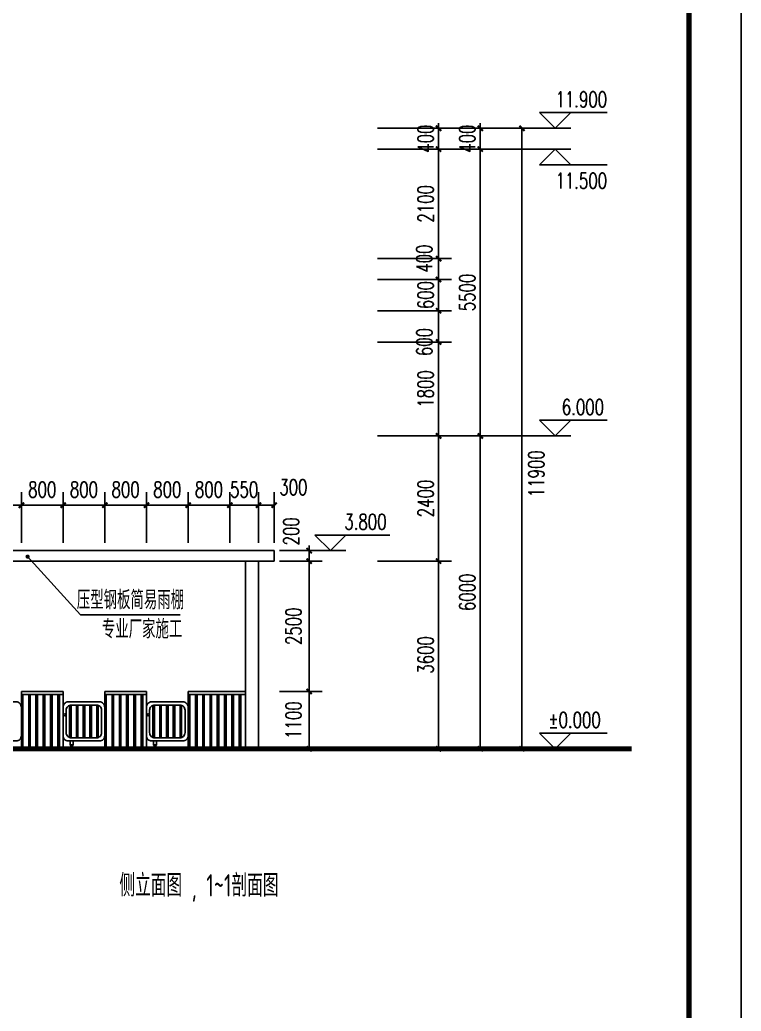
# Model space of a CAD drawing. Extents: x 63793 to 231107, y 20849 to 337643.
# Drawn here: x 207019 to 220861, y 128221 to 147231 of the extents above; entities that cross this region are included whole.
import ezdxf

# ---------------------------------------------------------------- set-up
doc = ezdxf.new("R2010")
doc.units = 0
doc.header["$LTSCALE"] = 1000
doc.header["$MEASUREMENT"] = 0
for name, color, linetype in [('AXIS', 3, 'Continuous'), ('DIM_ELEV', 3, 'Continuous'), ('DIM_LEAD', 3, 'Continuous'), ('PUB_DIM', 3, 'Continuous'), ('PUB_TEXT', 7, 'Continuous'), ('PUB_TITLE', 4, 'Continuous'), ('S_E_STAIR', 4, 'Continuous'), ('STAIR', 2, 'Continuous')]:
    doc.layers.add(name, color=color, linetype=linetype)
doc.styles.add('_TCH_DIM', font='SIMPLEX', dxfattribs={"bigfont": 'GBCBIG'})
doc.styles.add('_TCH_DIM_T3', font='SIMPLEX', dxfattribs={"width": 0.705882, "bigfont": 'GBCBIG'})
doc.styles.add('DIM_FONT', font='SIMPLEX', dxfattribs={"width": 0.7, "bigfont": 'GBCBIG'})
doc.styles.add('TSSD_Rein', font='Tssdeng.shx', dxfattribs={"width": 0.7, "bigfont": 'hztxt.shx'})
doc.dimstyles.new('_TCH_ARCH&&100', dxfattribs={"dimtxt": 297.5, "dimasz": 100, "dimexe": 250, "dimexo": 300, "dimgap": 100, "dimtad": 1, "dimdec": 0, "dimzin": 0, "dimdsep": 46, "dimtxsty": '_TCH_DIM_T3', "dimblk": 'ARCHTICK', "dimcen": 0.09, "dimclrt": 7, "dimazin": 2, "dimtfac": 1, "dimtdec": 0, "dimtix": 1, "dimtmove": 2, "dimatfit": 3, "dimfxl": 0, "dimtolj": 1, "dimtzin": 0, "dimarcsym": 0})
doc.dimstyles.new('DIMN', dxfattribs={"dimtxt": 300, "dimasz": 100, "dimexe": 250, "dimexo": 300, "dimgap": 150, "dimtad": 1, "dimdec": 0, "dimzin": 0, "dimdsep": 46, "dimtxsty": 'DIM_FONT', "dimblk": 'ARCHTICK', "dimcen": 0.09, "dimclrt": 7, "dimazin": 2, "dimtfac": 1, "dimtdec": 0, "dimtix": 1, "dimtmove": 2, "dimatfit": 3, "dimfxl": 0, "dimtolj": 1, "dimtzin": 0, "dimarcsym": 0})

# ---------------------------------------------------------------- blocks, each defined once
blk = doc.blocks.new('_ArchTick')
at = {"color": 0, "linetype": 'ByBlock', "const_width": 0.4}
blk.add_lwpolyline([(-0.5, -0.5), (0.5, 0.5)], dxfattribs=at)
blk = doc.blocks.new('*D1411')
at = {"layer": 'Defpoints', "color": 0, "transparency": 16777216}
for p in [(211704, 134352), (212571, 134352), (211704, 133252)]:
    blk.add_point(p, dxfattribs=at)
at = {"layer": 'PUB_DIM', "color": 0, "lineweight": -2, "transparency": 16777216}
for p, q in [((212004, 134352), (212821, 134352)), ((212571, 133252), (212571, 134352)), ((212004, 133252), (212821, 133252))]:
    blk.add_line(p, q, dxfattribs=at)
at = {"layer": 'PUB_DIM', "color": 0, "lineweight": -2, "transparency": 16777216, "xscale": 100, "yscale": 100, "zscale": 100}
for p, rotation in [((212571, 134352), 90), ((212571, 133252), 270)]:
    blk.add_blockref('_ArchTick', p, dxfattribs=dict(at, rotation=rotation))
at = {"layer": 'PUB_DIM', "color": 7, "transparency": 16777216, "insert": (212271, 133802), "char_height": 300, "attachment_point": 5, "rotation": 90, "style": 'DIM_FONT'}
blk.add_mtext('\\A1;1100', dxfattribs=at)
blk = doc.blocks.new('*D1412')
at = {"layer": 'Defpoints', "color": 0, "transparency": 16777216}
for p in [(211704, 136852), (212571, 136852), (211704, 134352)]:
    blk.add_point(p, dxfattribs=at)
at = {"layer": 'PUB_DIM', "color": 0, "lineweight": -2, "transparency": 16777216}
for p, q in [((212004, 136852), (212821, 136852)), ((212571, 134352), (212571, 136852)), ((212004, 134352), (212821, 134352))]:
    blk.add_line(p, q, dxfattribs=at)
at = {"layer": 'PUB_DIM', "color": 0, "lineweight": -2, "transparency": 16777216, "xscale": 100, "yscale": 100, "zscale": 100}
for p, rotation in [((212571, 136852), 90), ((212571, 134352), 270)]:
    blk.add_blockref('_ArchTick', p, dxfattribs=dict(at, rotation=rotation))
at = {"layer": 'PUB_DIM', "color": 7, "transparency": 16777216, "insert": (212271, 135602), "char_height": 300, "attachment_point": 5, "rotation": 90, "style": 'DIM_FONT'}
blk.add_mtext('\\A1;2500', dxfattribs=at)
blk = doc.blocks.new('*D1413')
at = {"layer": 'Defpoints', "color": 0, "transparency": 16777216}
for p in [(211704, 137052), (212571, 137052), (211704, 136852)]:
    blk.add_point(p, dxfattribs=at)
at = {"layer": 'PUB_DIM', "color": 0, "lineweight": -2, "transparency": 16777216}
for p, q in [((212571, 137052), (212571, 137152)), ((212004, 137052), (212821, 137052)), ((212571, 136852), (212571, 137052)), ((212004, 136852), (212821, 136852)), ((212571, 136852), (212571, 136752))]:
    blk.add_line(p, q, dxfattribs=at)
at = {"layer": 'PUB_DIM', "color": 0, "lineweight": -2, "transparency": 16777216, "xscale": 100, "yscale": 100, "zscale": 100}
for p, rotation in [((212571, 137052), 270), ((212571, 136852), 90)]:
    blk.add_blockref('_ArchTick', p, dxfattribs=dict(at, rotation=rotation))
at = {"layer": 'PUB_DIM', "color": 7, "transparency": 16777216, "insert": (212226, 137422), "char_height": 300, "attachment_point": 5, "rotation": 90, "style": 'DIM_FONT'}
blk.add_mtext('\\A1;200', dxfattribs=at)
blk = doc.blocks.new('*D1415')
at = {"layer": 'Defpoints', "color": 0, "transparency": 16777216}
for p in [(207049, 137924), (205849, 136900), (207049, 136900)]:
    blk.add_point(p, dxfattribs=at)
at = {"layer": 'PUB_DIM', "color": 0, "lineweight": -2, "transparency": 16777216}
for p, q in [((205849, 137200), (205849, 138174)), ((207049, 137200), (207049, 138174)), ((205849, 137924), (207049, 137924))]:
    blk.add_line(p, q, dxfattribs=at)
at = {"layer": 'PUB_DIM', "color": 0, "lineweight": -2, "transparency": 16777216, "xscale": 100, "yscale": 100, "zscale": 100, "rotation": 180}
blk.add_blockref('_ArchTick', (205849, 137924), dxfattribs=at)
at = {"layer": 'PUB_DIM', "color": 0, "lineweight": -2, "transparency": 16777216, "xscale": 100, "yscale": 100, "zscale": 100}
blk.add_blockref('_ArchTick', (207049, 137924), dxfattribs=at)
at = {"layer": 'PUB_DIM', "color": 7, "transparency": 16777216, "insert": (206449, 138224), "char_height": 300, "attachment_point": 5, "style": 'DIM_FONT'}
blk.add_mtext('\\A1;1200', dxfattribs=at)
blk = doc.blocks.new('*D1416')
at = {"layer": 'Defpoints', "color": 0, "transparency": 16777216}
for p in [(207849, 137924), (207049, 136900), (207849, 136900)]:
    blk.add_point(p, dxfattribs=at)
at = {"layer": 'PUB_DIM', "color": 0, "lineweight": -2, "transparency": 16777216}
for p, q in [((207049, 137200), (207049, 138174)), ((207849, 137200), (207849, 138174)), ((207049, 137924), (206949, 137924)), ((207049, 137924), (207849, 137924)), ((207849, 137924), (207949, 137924))]:
    blk.add_line(p, q, dxfattribs=at)
at = {"layer": 'PUB_DIM', "color": 0, "lineweight": -2, "transparency": 16777216, "xscale": 100, "yscale": 100, "zscale": 100}
blk.add_blockref('_ArchTick', (207049, 137924), dxfattribs=at)
at = {"layer": 'PUB_DIM', "color": 0, "lineweight": -2, "transparency": 16777216, "xscale": 100, "yscale": 100, "zscale": 100, "rotation": 180}
blk.add_blockref('_ArchTick', (207849, 137924), dxfattribs=at)
at = {"layer": 'PUB_DIM', "color": 7, "transparency": 16777216, "insert": (207449, 138224), "char_height": 300, "attachment_point": 5, "style": 'DIM_FONT'}
blk.add_mtext('\\A1;800', dxfattribs=at)
blk = doc.blocks.new('*D1417')
at = {"layer": 'Defpoints', "color": 0, "transparency": 16777216}
for p in [(208649, 137924), (207849, 136900), (208649, 136900)]:
    blk.add_point(p, dxfattribs=at)
at = {"layer": 'PUB_DIM', "color": 0, "lineweight": -2, "transparency": 16777216}
for p, q in [((207849, 137200), (207849, 138174)), ((208649, 137200), (208649, 138174)), ((207849, 137924), (207749, 137924)), ((207849, 137924), (208649, 137924)), ((208649, 137924), (208749, 137924))]:
    blk.add_line(p, q, dxfattribs=at)
at = {"layer": 'PUB_DIM', "color": 0, "lineweight": -2, "transparency": 16777216, "xscale": 100, "yscale": 100, "zscale": 100}
blk.add_blockref('_ArchTick', (207849, 137924), dxfattribs=at)
at = {"layer": 'PUB_DIM', "color": 0, "lineweight": -2, "transparency": 16777216, "xscale": 100, "yscale": 100, "zscale": 100, "rotation": 180}
blk.add_blockref('_ArchTick', (208649, 137924), dxfattribs=at)
at = {"layer": 'PUB_DIM', "color": 7, "transparency": 16777216, "insert": (208249, 138224), "char_height": 300, "attachment_point": 5, "style": 'DIM_FONT'}
blk.add_mtext('\\A1;800', dxfattribs=at)
blk = doc.blocks.new('*D1418')
at = {"layer": 'Defpoints', "color": 0, "transparency": 16777216}
for p in [(209449, 137924), (208649, 136900), (209449, 136900)]:
    blk.add_point(p, dxfattribs=at)
at = {"layer": 'PUB_DIM', "color": 0, "lineweight": -2, "transparency": 16777216}
for p, q in [((208649, 137200), (208649, 138174)), ((209449, 137200), (209449, 138174)), ((208649, 137924), (208549, 137924)), ((208649, 137924), (209449, 137924)), ((209449, 137924), (209549, 137924))]:
    blk.add_line(p, q, dxfattribs=at)
at = {"layer": 'PUB_DIM', "color": 0, "lineweight": -2, "transparency": 16777216, "xscale": 100, "yscale": 100, "zscale": 100}
blk.add_blockref('_ArchTick', (208649, 137924), dxfattribs=at)
at = {"layer": 'PUB_DIM', "color": 0, "lineweight": -2, "transparency": 16777216, "xscale": 100, "yscale": 100, "zscale": 100, "rotation": 180}
blk.add_blockref('_ArchTick', (209449, 137924), dxfattribs=at)
at = {"layer": 'PUB_DIM', "color": 7, "transparency": 16777216, "insert": (209049, 138224), "char_height": 300, "attachment_point": 5, "style": 'DIM_FONT'}
blk.add_mtext('\\A1;800', dxfattribs=at)
blk = doc.blocks.new('*D1419')
at = {"layer": 'Defpoints', "color": 0, "transparency": 16777216}
for p in [(210249, 137924), (209449, 136900), (210249, 136900)]:
    blk.add_point(p, dxfattribs=at)
at = {"layer": 'PUB_DIM', "color": 0, "lineweight": -2, "transparency": 16777216}
for p, q in [((209449, 137200), (209449, 138174)), ((210249, 137200), (210249, 138174)), ((209449, 137924), (209349, 137924)), ((209449, 137924), (210249, 137924)), ((210249, 137924), (210349, 137924))]:
    blk.add_line(p, q, dxfattribs=at)
at = {"layer": 'PUB_DIM', "color": 0, "lineweight": -2, "transparency": 16777216, "xscale": 100, "yscale": 100, "zscale": 100}
blk.add_blockref('_ArchTick', (209449, 137924), dxfattribs=at)
at = {"layer": 'PUB_DIM', "color": 0, "lineweight": -2, "transparency": 16777216, "xscale": 100, "yscale": 100, "zscale": 100, "rotation": 180}
blk.add_blockref('_ArchTick', (210249, 137924), dxfattribs=at)
at = {"layer": 'PUB_DIM', "color": 7, "transparency": 16777216, "insert": (209849, 138224), "char_height": 300, "attachment_point": 5, "style": 'DIM_FONT'}
blk.add_mtext('\\A1;800', dxfattribs=at)
blk = doc.blocks.new('*D1420')
at = {"layer": 'Defpoints', "color": 0, "transparency": 16777216}
for p in [(211049, 137924), (210249, 136900), (211049, 136900)]:
    blk.add_point(p, dxfattribs=at)
at = {"layer": 'PUB_DIM', "color": 0, "lineweight": -2, "transparency": 16777216}
for p, q in [((210249, 137200), (210249, 138174)), ((211049, 137200), (211049, 138174)), ((210249, 137924), (210149, 137924)), ((210249, 137924), (211049, 137924)), ((211049, 137924), (211149, 137924))]:
    blk.add_line(p, q, dxfattribs=at)
at = {"layer": 'PUB_DIM', "color": 0, "lineweight": -2, "transparency": 16777216, "xscale": 100, "yscale": 100, "zscale": 100}
blk.add_blockref('_ArchTick', (210249, 137924), dxfattribs=at)
at = {"layer": 'PUB_DIM', "color": 0, "lineweight": -2, "transparency": 16777216, "xscale": 100, "yscale": 100, "zscale": 100, "rotation": 180}
blk.add_blockref('_ArchTick', (211049, 137924), dxfattribs=at)
at = {"layer": 'PUB_DIM', "color": 7, "transparency": 16777216, "insert": (210649, 138224), "char_height": 300, "attachment_point": 5, "style": 'DIM_FONT'}
blk.add_mtext('\\A1;800', dxfattribs=at)
blk = doc.blocks.new('*D1421')
at = {"layer": 'Defpoints', "color": 0, "transparency": 16777216}
for p in [(211599, 137924), (211049, 136900), (211599, 136900)]:
    blk.add_point(p, dxfattribs=at)
at = {"layer": 'PUB_DIM', "color": 0, "lineweight": -2, "transparency": 16777216}
for p, q in [((211049, 137200), (211049, 138174)), ((211599, 137200), (211599, 138174)), ((211049, 137924), (210949, 137924)), ((211049, 137924), (211599, 137924)), ((211599, 137924), (211699, 137924))]:
    blk.add_line(p, q, dxfattribs=at)
at = {"layer": 'PUB_DIM', "color": 0, "lineweight": -2, "transparency": 16777216, "xscale": 100, "yscale": 100, "zscale": 100}
blk.add_blockref('_ArchTick', (211049, 137924), dxfattribs=at)
at = {"layer": 'PUB_DIM', "color": 0, "lineweight": -2, "transparency": 16777216, "xscale": 100, "yscale": 100, "zscale": 100, "rotation": 180}
blk.add_blockref('_ArchTick', (211599, 137924), dxfattribs=at)
at = {"layer": 'PUB_DIM', "color": 7, "transparency": 16777216, "insert": (211324, 138224), "char_height": 300, "attachment_point": 5, "style": 'DIM_FONT'}
blk.add_mtext('\\A1;550', dxfattribs=at)
blk = doc.blocks.new('*D1422')
at = {"layer": 'Defpoints', "color": 0, "transparency": 16777216}
for p in [(211899, 137924), (211599, 136900), (211899, 136900)]:
    blk.add_point(p, dxfattribs=at)
at = {"layer": 'PUB_DIM', "color": 0, "lineweight": -2, "transparency": 16777216}
for p, q in [((211599, 137200), (211599, 138174)), ((211899, 137200), (211899, 138174)), ((211599, 137924), (211899, 137924))]:
    blk.add_line(p, q, dxfattribs=at)
at = {"layer": 'PUB_DIM', "color": 0, "lineweight": -2, "transparency": 16777216, "xscale": 100, "yscale": 100, "zscale": 100, "rotation": 180}
blk.add_blockref('_ArchTick', (211599, 137924), dxfattribs=at)
at = {"layer": 'PUB_DIM', "color": 0, "lineweight": -2, "transparency": 16777216, "xscale": 100, "yscale": 100, "zscale": 100}
blk.add_blockref('_ArchTick', (211899, 137924), dxfattribs=at)
at = {"layer": 'PUB_DIM', "color": 7, "transparency": 16777216, "insert": (212269, 138269), "char_height": 300, "attachment_point": 5, "style": 'DIM_FONT'}
blk.add_mtext('\\A1;300', dxfattribs=at)
blk = doc.blocks.new('*D909')
at = {"layer": 'Defpoints', "color": 0, "transparency": 16777216}
for p in [(213584, 136852), (215055, 136852), (213584, 133252)]:
    blk.add_point(p, dxfattribs=at)
at = {"layer": 'PUB_DIM', "color": 0, "lineweight": -2, "transparency": 16777216}
for p, q in [((213884, 136852), (215305, 136852)), ((215055, 133252), (215055, 136852)), ((213884, 133252), (215305, 133252))]:
    blk.add_line(p, q, dxfattribs=at)
at = {"layer": 'PUB_DIM', "color": 0, "lineweight": -2, "transparency": 16777216, "xscale": 100, "yscale": 100, "zscale": 100}
for p, rotation in [((215055, 136852), 90), ((215055, 133252), 270)]:
    blk.add_blockref('_ArchTick', p, dxfattribs=dict(at, rotation=rotation))
at = {"layer": 'PUB_DIM', "color": 7, "transparency": 16777216, "insert": (214806, 135052), "char_height": 297.5, "attachment_point": 5, "rotation": 90, "style": '_TCH_DIM_T3'}
blk.add_mtext('\\A1;3600', dxfattribs=at)
blk = doc.blocks.new('*D910')
at = {"layer": 'Defpoints', "color": 0, "transparency": 16777216}
for p in [(213584, 139252), (215055, 139252), (213584, 136852)]:
    blk.add_point(p, dxfattribs=at)
at = {"layer": 'PUB_DIM', "color": 0, "lineweight": -2, "transparency": 16777216}
for p, q in [((213884, 139252), (215305, 139252)), ((215055, 136852), (215055, 139252)), ((213884, 136852), (215305, 136852))]:
    blk.add_line(p, q, dxfattribs=at)
at = {"layer": 'PUB_DIM', "color": 0, "lineweight": -2, "transparency": 16777216, "xscale": 100, "yscale": 100, "zscale": 100}
for p, rotation in [((215055, 139252), 90), ((215055, 136852), 270)]:
    blk.add_blockref('_ArchTick', p, dxfattribs=dict(at, rotation=rotation))
at = {"layer": 'PUB_DIM', "color": 7, "transparency": 16777216, "insert": (214806, 138052), "char_height": 297.5, "attachment_point": 5, "rotation": 90, "style": '_TCH_DIM_T3'}
blk.add_mtext('\\A1;2400', dxfattribs=at)
blk = doc.blocks.new('*D911')
at = {"layer": 'Defpoints', "color": 0, "transparency": 16777216}
for p in [(213584, 141052), (215055, 141052), (213584, 139252)]:
    blk.add_point(p, dxfattribs=at)
at = {"layer": 'PUB_DIM', "color": 0, "lineweight": -2, "transparency": 16777216}
for p, q in [((213884, 141052), (215305, 141052)), ((215055, 139252), (215055, 141052)), ((213884, 139252), (215305, 139252))]:
    blk.add_line(p, q, dxfattribs=at)
at = {"layer": 'PUB_DIM', "color": 0, "lineweight": -2, "transparency": 16777216, "xscale": 100, "yscale": 100, "zscale": 100}
for p, rotation in [((215055, 141052), 90), ((215055, 139252), 270)]:
    blk.add_blockref('_ArchTick', p, dxfattribs=dict(at, rotation=rotation))
at = {"layer": 'PUB_DIM', "color": 7, "transparency": 16777216, "insert": (214806, 140152), "char_height": 297.5, "attachment_point": 5, "rotation": 90, "style": '_TCH_DIM_T3'}
blk.add_mtext('\\A1;1800', dxfattribs=at)
blk = doc.blocks.new('*D912')
at = {"layer": 'Defpoints', "color": 0, "transparency": 16777216}
for p in [(213584, 141652), (215055, 141652), (213584, 141052)]:
    blk.add_point(p, dxfattribs=at)
at = {"layer": 'PUB_DIM', "color": 0, "lineweight": -2, "transparency": 16777216}
for p, q in [((213884, 141652), (215305, 141652)), ((215055, 141052), (215055, 141652)), ((213884, 141052), (215305, 141052))]:
    blk.add_line(p, q, dxfattribs=at)
at = {"layer": 'PUB_DIM', "color": 0, "lineweight": -2, "transparency": 16777216, "xscale": 100, "yscale": 100, "zscale": 100}
for p, rotation in [((215055, 141652), 90), ((215055, 141052), 270)]:
    blk.add_blockref('_ArchTick', p, dxfattribs=dict(at, rotation=rotation))
at = {"layer": 'PUB_DIM', "color": 7, "transparency": 16777216, "insert": (214782, 141052), "char_height": 297.5, "attachment_point": 5, "rotation": 90, "style": '_TCH_DIM_T3'}
blk.add_mtext('\\A1;600', dxfattribs=at)
blk = doc.blocks.new('*D913')
at = {"layer": 'Defpoints', "color": 0, "transparency": 16777216}
for p in [(213584, 142252), (215055, 142252), (213584, 141652)]:
    blk.add_point(p, dxfattribs=at)
at = {"layer": 'PUB_DIM', "color": 0, "lineweight": -2, "transparency": 16777216}
for p, q in [((213884, 142252), (215305, 142252)), ((215055, 142252), (215055, 142352)), ((215055, 141652), (215055, 142252)), ((213884, 141652), (215305, 141652)), ((215055, 141652), (215055, 141552))]:
    blk.add_line(p, q, dxfattribs=at)
at = {"layer": 'PUB_DIM', "color": 0, "lineweight": -2, "transparency": 16777216, "xscale": 100, "yscale": 100, "zscale": 100}
for p, rotation in [((215055, 142252), 270), ((215055, 141652), 90)]:
    blk.add_blockref('_ArchTick', p, dxfattribs=dict(at, rotation=rotation))
at = {"layer": 'PUB_DIM', "color": 7, "transparency": 16777216, "insert": (214806, 141952), "char_height": 297.5, "attachment_point": 5, "rotation": 90, "style": '_TCH_DIM_T3'}
blk.add_mtext('\\A1;600', dxfattribs=at)
blk = doc.blocks.new('*D914')
at = {"layer": 'Defpoints', "color": 0, "transparency": 16777216}
for p in [(213584, 142652), (215055, 142652), (213584, 142252)]:
    blk.add_point(p, dxfattribs=at)
at = {"layer": 'PUB_DIM', "color": 0, "lineweight": -2, "transparency": 16777216}
for p, q in [((213884, 142652), (215305, 142652)), ((215055, 142252), (215055, 142652)), ((213884, 142252), (215305, 142252))]:
    blk.add_line(p, q, dxfattribs=at)
at = {"layer": 'PUB_DIM', "color": 0, "lineweight": -2, "transparency": 16777216, "xscale": 100, "yscale": 100, "zscale": 100}
for p, rotation in [((215055, 142652), 90), ((215055, 142252), 270)]:
    blk.add_blockref('_ArchTick', p, dxfattribs=dict(at, rotation=rotation))
at = {"layer": 'PUB_DIM', "color": 7, "transparency": 16777216, "insert": (214780, 142652), "char_height": 297.5, "attachment_point": 5, "rotation": 90, "style": '_TCH_DIM_T3'}
blk.add_mtext('\\A1;400', dxfattribs=at)
blk = doc.blocks.new('*D915')
at = {"layer": 'Defpoints', "color": 0, "transparency": 16777216}
for p in [(213584, 144752), (215055, 144752), (213584, 142652)]:
    blk.add_point(p, dxfattribs=at)
at = {"layer": 'PUB_DIM', "color": 0, "lineweight": -2, "transparency": 16777216}
for p, q in [((213884, 144752), (215305, 144752)), ((215055, 142652), (215055, 144752)), ((213884, 142652), (215305, 142652))]:
    blk.add_line(p, q, dxfattribs=at)
at = {"layer": 'PUB_DIM', "color": 0, "lineweight": -2, "transparency": 16777216, "xscale": 100, "yscale": 100, "zscale": 100}
for p, rotation in [((215055, 144752), 90), ((215055, 142652), 270)]:
    blk.add_blockref('_ArchTick', p, dxfattribs=dict(at, rotation=rotation))
at = {"layer": 'PUB_DIM', "color": 7, "transparency": 16777216, "insert": (214806, 143702), "char_height": 297.5, "attachment_point": 5, "rotation": 90, "style": '_TCH_DIM_T3'}
blk.add_mtext('\\A1;2100', dxfattribs=at)
blk = doc.blocks.new('*D916')
at = {"layer": 'Defpoints', "color": 0, "transparency": 16777216}
for p in [(213584, 145152), (215055, 145152), (213584, 144752)]:
    blk.add_point(p, dxfattribs=at)
at = {"layer": 'PUB_DIM', "color": 0, "lineweight": -2, "transparency": 16777216}
for p, q in [((215055, 145152), (215055, 145252)), ((213884, 145152), (215305, 145152)), ((215055, 144752), (215055, 145152)), ((213884, 144752), (215305, 144752)), ((215055, 144752), (215055, 144652))]:
    blk.add_line(p, q, dxfattribs=at)
at = {"layer": 'PUB_DIM', "color": 0, "lineweight": -2, "transparency": 16777216, "xscale": 100, "yscale": 100, "zscale": 100}
for p, rotation in [((215055, 145152), 270), ((215055, 144752), 90)]:
    blk.add_blockref('_ArchTick', p, dxfattribs=dict(at, rotation=rotation))
at = {"layer": 'PUB_DIM', "color": 7, "transparency": 16777216, "insert": (214806, 144952), "char_height": 297.5, "attachment_point": 5, "rotation": 90, "style": '_TCH_DIM_T3'}
blk.add_mtext('\\A1;400', dxfattribs=at)
blk = doc.blocks.new('*D917')
at = {"layer": 'AXIS', "color": 0, "lineweight": -2, "transparency": 16777216}
for p, q in [((214928, 145152), (216905, 145152)), ((216655, 133252), (216655, 145152)), ((214928, 133252), (216905, 133252))]:
    blk.add_line(p, q, dxfattribs=at)
at = {"layer": 'Defpoints', "color": 0, "transparency": 16777216}
for p in [(214628, 145152), (216655, 145152), (214628, 133252)]:
    blk.add_point(p, dxfattribs=at)
at = {"layer": 'AXIS', "color": 0, "lineweight": -2, "transparency": 16777216, "xscale": 100, "yscale": 100, "zscale": 100}
for p, rotation in [((216655, 145152), 90), ((216655, 133252), 270)]:
    blk.add_blockref('_ArchTick', p, dxfattribs=dict(at, rotation=rotation))
at = {"layer": 'AXIS', "color": 7, "transparency": 16777216, "insert": (216930, 138527), "char_height": 297.5, "attachment_point": 5, "rotation": 90, "style": '_TCH_DIM_T3'}
blk.add_mtext('\\A1;11900', dxfattribs=at)
blk = doc.blocks.new('*D918')
at = {"layer": 'AXIS', "color": 0, "lineweight": -2, "transparency": 16777216}
for p, q in [((214913, 139252), (216105, 139252)), ((215855, 133252), (215855, 139252)), ((214913, 133252), (216105, 133252))]:
    blk.add_line(p, q, dxfattribs=at)
at = {"layer": 'Defpoints', "color": 0, "transparency": 16777216}
for p in [(214613, 139252), (215855, 139252), (214613, 133252)]:
    blk.add_point(p, dxfattribs=at)
at = {"layer": 'AXIS', "color": 0, "lineweight": -2, "transparency": 16777216, "xscale": 100, "yscale": 100, "zscale": 100}
for p, rotation in [((215855, 139252), 90), ((215855, 133252), 270)]:
    blk.add_blockref('_ArchTick', p, dxfattribs=dict(at, rotation=rotation))
at = {"layer": 'AXIS', "color": 7, "transparency": 16777216, "insert": (215606, 136252), "char_height": 297.5, "attachment_point": 5, "rotation": 90, "style": '_TCH_DIM_T3'}
blk.add_mtext('\\A1;6000', dxfattribs=at)
blk = doc.blocks.new('*D919')
at = {"layer": 'AXIS', "color": 0, "lineweight": -2, "transparency": 16777216}
for p, q in [((214913, 144752), (216105, 144752)), ((215855, 139252), (215855, 144752)), ((214913, 139252), (216105, 139252))]:
    blk.add_line(p, q, dxfattribs=at)
at = {"layer": 'Defpoints', "color": 0, "transparency": 16777216}
for p in [(214613, 144752), (215855, 144752), (214613, 139252)]:
    blk.add_point(p, dxfattribs=at)
at = {"layer": 'AXIS', "color": 0, "lineweight": -2, "transparency": 16777216, "xscale": 100, "yscale": 100, "zscale": 100}
for p, rotation in [((215855, 144752), 90), ((215855, 139252), 270)]:
    blk.add_blockref('_ArchTick', p, dxfattribs=dict(at, rotation=rotation))
at = {"layer": 'AXIS', "color": 7, "transparency": 16777216, "insert": (215606, 142002), "char_height": 297.5, "attachment_point": 5, "rotation": 90, "style": '_TCH_DIM_T3'}
blk.add_mtext('\\A1;5500', dxfattribs=at)
blk = doc.blocks.new('*D920')
at = {"layer": 'AXIS', "color": 0, "lineweight": -2, "transparency": 16777216}
for p, q in [((215855, 145152), (215855, 145252)), ((214913, 145152), (216105, 145152)), ((215855, 144752), (215855, 145152)), ((214913, 144752), (216105, 144752)), ((215855, 144752), (215855, 144652))]:
    blk.add_line(p, q, dxfattribs=at)
at = {"layer": 'Defpoints', "color": 0, "transparency": 16777216}
for p in [(214613, 145152), (215855, 145152), (214613, 144752)]:
    blk.add_point(p, dxfattribs=at)
at = {"layer": 'AXIS', "color": 0, "lineweight": -2, "transparency": 16777216, "xscale": 100, "yscale": 100, "zscale": 100}
for p, rotation in [((215855, 145152), 270), ((215855, 144752), 90)]:
    blk.add_blockref('_ArchTick', p, dxfattribs=dict(at, rotation=rotation))
at = {"layer": 'AXIS', "color": 7, "transparency": 16777216, "insert": (215606, 144952), "char_height": 297.5, "attachment_point": 5, "rotation": 90, "style": '_TCH_DIM_T3'}
blk.add_mtext('\\A1;400', dxfattribs=at)

msp = doc.modelspace()

# ---------------------------------------------------------------- linework, layer by layer
at = {"const_width": 100}
msp.add_lwpolyline([(218760.1, 133251.8), (142649.3, 133251.8)], dxfattribs=at)
at = {"layer": 'DIM_ELEV'}
for p, q in [((217292.7, 145151.8), (216992.7, 145451.8)), ((216992.7, 145451.8), (218288.8, 145451.8)), ((217292.7, 145151.8), (217592.7, 145451.8)), ((215295, 145151.8), (217592.7, 145151.8)), ((215295, 144751.8), (217592.7, 144751.8)), ((217292.7, 144751.8), (216992.7, 144451.8)), ((217292.7, 144751.8), (217592.7, 144451.8)), ((216992.7, 144451.8), (218288.8, 144451.8)), ((217292.7, 139251.8), (216992.7, 139551.8)), ((216992.7, 139551.8), (218288.8, 139551.8)), ((217292.7, 139251.8), (217592.7, 139551.8)), ((215295, 139251.8), (217592.7, 139251.8)), ((212977.7, 137051.8), (212677.7, 137351.8)), ((212677.7, 137351.8), (214116.2, 137351.8)), ((212977.7, 137051.8), (213277.7, 137351.8)), ((212277.7, 137051.8), (213277.7, 137051.8)), ((217292.7, 133251.8), (216992.7, 133551.8)), ((216992.7, 133551.8), (218288.8, 133551.8)), ((217292.7, 133251.8), (217592.7, 133551.8)), ((215295, 133251.8), (217592.7, 133251.8))]:
    msp.add_line(p, q, dxfattribs=at)
at = {"layer": 'DIM_LEAD'}
for p, q in [((207168.2, 136937.2), (208183.4, 135823.5)), ((208183.4, 135823.5), (210094.5, 135823.5))]:
    msp.add_line(p, q, dxfattribs=at)
at = {"layer": 'DIM_LEAD', "const_width": 40}
msp.add_lwpolyline([(207154.8, 136952, 1), (207181.7, 136922.4, 1)], format="xyb", close=True, dxfattribs=at)
at = {"layer": 'PUB_TITLE'}
msp.add_lwpolyline([(131661.1, 124242.4), (220861.1, 124242.4), (220861.1, 166242.4), (131661.1, 166242.4)], close=True, dxfattribs=at)
at = {"layer": 'PUB_TITLE', "const_width": 100}
msp.add_lwpolyline([(134161.1, 125242.4), (219861.1, 125242.4), (219861.1, 165242.4), (134161.1, 165242.4)], close=True, dxfattribs=at)
at = {"layer": 'S_E_STAIR'}
for p, q in [((207049.3, 133251.8), (207049.3, 134291.8)), ((207079.3, 133251.8), (207079.3, 134291.8)), ((207189.3, 133251.8), (207189.3, 134291.8)), ((207219.3, 133251.8), (207219.3, 134291.8)), ((207329.3, 133251.8), (207329.3, 134291.8)), ((207359.3, 133251.8), (207359.3, 134291.8)), ((207469.3, 133251.8), (207469.3, 134291.8)), ((207499.3, 133251.8), (207499.3, 134291.8)), ((207609.3, 133251.8), (207609.3, 134291.8)), ((207639.3, 133251.8), (207639.3, 134291.8)), ((207749.3, 133251.8), (207749.3, 134291.8)), ((207779.3, 133251.8), (207779.3, 134291.8)), ((208649.3, 133251.8), (208649.3, 134291.8)), ((208679.3, 133251.8), (208679.3, 134291.8)), ((208789.3, 133251.8), (208789.3, 134291.8)), ((208819.3, 133251.8), (208819.3, 134291.8)), ((208929.3, 133251.8), (208929.3, 134291.8)), ((208959.3, 133251.8), (208959.3, 134291.8)), ((209069.3, 133251.8), (209069.3, 134291.8)), ((209099.3, 133251.8), (209099.3, 134291.8)), ((209209.3, 133251.8), (209209.3, 134291.8)), ((209239.3, 133251.8), (209239.3, 134291.8)), ((209349.3, 133251.8), (209349.3, 134291.8)), ((209379.3, 133251.8), (209379.3, 134291.8)), ((210279.3, 133251.8), (210279.3, 134291.8)), ((210389.3, 133251.8), (210389.3, 134291.8)), ((210419.3, 133251.8), (210419.3, 134291.8)), ((210529.3, 133251.8), (210529.3, 134291.8)), ((210559.3, 133251.8), (210559.3, 134291.8)), ((210669.3, 133251.8), (210669.3, 134291.8)), ((210699.3, 133251.8), (210699.3, 134291.8)), ((210809.3, 133251.8), (210809.3, 134291.8)), ((210839.3, 133251.8), (210839.3, 134291.8)), ((210949.3, 133251.8), (210949.3, 134291.8)), ((210979.3, 133251.8), (210979.3, 134291.8)), ((211089.3, 133251.8), (211089.3, 134291.8)), ((211119.3, 133251.8), (211119.3, 134291.8)), ((211229.3, 133251.8), (211229.3, 134291.8)), ((211259.3, 133251.8), (211259.3, 134291.8)), ((207974.3, 133462.3), (207974.3, 134085.5)), ((208004.3, 133461.8), (208004.3, 134091.8)), ((208104.3, 133461.8), (208104.3, 134091.8)), ((208134.3, 133461.8), (208134.3, 134091.8)), ((208234.3, 133461.8), (208234.3, 134091.8)), ((208264.3, 133461.8), (208264.3, 134091.8)), ((208364.3, 133461.8), (208364.3, 134091.8)), ((208394.3, 133461.8), (208394.3, 134091.8)), ((208494.3, 133461.8), (208494.3, 134091.8)), ((208524.3, 133462.3), (208524.3, 134085.5)), ((209574.3, 133462.3), (209574.3, 134085.5)), ((209604.3, 133461.8), (209604.3, 134091.8)), ((209704.3, 133461.8), (209704.3, 134091.8)), ((209734.3, 133461.8), (209734.3, 134091.8)), ((209834.3, 133461.8), (209834.3, 134091.8)), ((209864.3, 133461.8), (209864.3, 134091.8)), ((209964.3, 133461.8), (209964.3, 134091.8)), ((209994.3, 133461.8), (209994.3, 134091.8)), ((210094.3, 133461.8), (210094.3, 134091.8)), ((210124.3, 133462.3), (210124.3, 134085.5)), ((207984.3, 133401.8), (207984.3, 133326.8)), ((207999.3, 133251.8), (207999.3, 133326.8)), ((208029.3, 133251.8), (208029.3, 133326.8)), ((208044.3, 133401.8), (208044.3, 133326.8)), ((209584.3, 133401.8), (209584.3, 133326.8)), ((209599.3, 133251.8), (209599.3, 133326.8)), ((209629.3, 133251.8), (209629.3, 133326.8)), ((209644.3, 133401.8), (209644.3, 133326.8))]:
    msp.add_line(p, q, dxfattribs=at)
for points in [[(206949.3, 134151.8), (206549.3, 134151.8, 0.4142136), (206449.3, 134051.8), (206449.3, 133501.8, 0.4142136), (206549.3, 133401.8), (206949.3, 133401.8, 0.4142136), (207049.3, 133501.8), (207049.3, 134051.8, 0.4142136)], [(208549.3, 134151.8), (207949.3, 134151.8, 0.4142136), (207849.3, 134051.8), (207849.3, 133501.8, 0.4142136), (207949.3, 133401.8), (208549.3, 133401.8, 0.4142136), (208649.3, 133501.8), (208649.3, 134051.8, 0.4142136)], [(208489.3, 134091.8), (208009.3, 134091.8, 0.4142136), (207909.3, 133991.8), (207909.3, 133561.8, 0.4142136), (208009.3, 133461.8), (208489.3, 133461.8, 0.4142136), (208589.3, 133561.8), (208589.3, 133991.8, 0.4142136)], [(210149.3, 134151.8), (209549.3, 134151.8, 0.4142136), (209449.3, 134051.8), (209449.3, 133501.8, 0.4142136), (209549.3, 133401.8), (210149.3, 133401.8, 0.4142136), (210249.3, 133501.8), (210249.3, 134051.8, 0.4142136)], [(210089.3, 134091.8), (209609.3, 134091.8, 0.4142136), (209509.3, 133991.8), (209509.3, 133561.8, 0.4142136), (209609.3, 133461.8), (210089.3, 133461.8, 0.4142136), (210189.3, 133561.8), (210189.3, 133991.8, 0.4142136)]]:
    msp.add_lwpolyline(points, format="xyb", close=True, dxfattribs=at)
for points in [[(207984.3, 133326.8), (207984.3, 133401.8)], [(208044.3, 133401.8), (208044.3, 133326.8)], [(209584.3, 133326.8), (209584.3, 133401.8)], [(209644.3, 133401.8), (209644.3, 133326.8)]]:
    msp.add_lwpolyline(points, dxfattribs=at)
for points in [[(208044.3, 133401.8), (207984.3, 133401.8), (207984.3, 133326.8), (208044.3, 133326.8)], [(208029.3, 133326.8), (207999.3, 133326.8), (207999.3, 133251.8), (208029.3, 133251.8)], [(209644.3, 133401.8), (209584.3, 133401.8), (209584.3, 133326.8), (209644.3, 133326.8)], [(209629.3, 133326.8), (209599.3, 133326.8), (209599.3, 133251.8), (209629.3, 133251.8)]]:
    msp.add_lwpolyline(points, close=True, dxfattribs=at)
for centre in [(207880, 133901.8), (209480, 133901.8)]:
    msp.add_circle(centre, 20, dxfattribs=at)
at = {"layer": 'STAIR'}
for p, q in [((207049.3, 134351.8), (207849.3, 134351.8)), ((207049.3, 134351.8), (207049.3, 133251.8)), ((207049.3, 134291.8), (207849.3, 134291.8)), ((207849.3, 134351.8), (207849.3, 133251.8)), ((208649.3, 134351.8), (209449.3, 134351.8)), ((208649.3, 134351.8), (208649.3, 133251.8)), ((208649.3, 134291.8), (209449.3, 134291.8)), ((209449.3, 134351.8), (209449.3, 133251.8)), ((210249.3, 134351.8), (211349.3, 134351.8)), ((210249.3, 134351.8), (210249.3, 133251.8)), ((210249.3, 134291.8), (211349.3, 134291.8))]:
    msp.add_line(p, q, dxfattribs=at)
for points in [[(211899.3, 136851.8), (204549.3, 136851.8), (204549.3, 137051.8), (211899.3, 137051.8)], [(211599.3, 133251.8), (211349.3, 133251.8), (211349.3, 136851.8), (211599.3, 136851.8)]]:
    msp.add_lwpolyline(points, close=True, dxfattribs=at)

# ---------------------------------------------------------------- texts
at = {"style": 'TSSD_Rein', "width": 0.7}
msp.add_text('侧立面图 , 1~1剖面图', height=430, dxfattribs=at).set_placement((208929.7, 130418.2))
at = {"layer": 'PUB_TEXT', "style": '_TCH_DIM', "width": 0.705882}
for s, p in [('11.900', (217298.8, 145556.8)), ('11.500', (217298.8, 143996.8)), ('6.000', (217418.8, 139656.8)), ('3.800', (213246.2, 137456.8)), ('%%P0.000', (217158.8, 133656.8))]:
    msp.add_text(s, height=297.5, dxfattribs=at).set_placement(p)
at = {"layer": 'PUB_TEXT', "style": '_TCH_DIM'}
for s, p in [('压型钢板简易雨棚', (208112.9, 135928.5)), ('专业厂家施工', (208593.2, 135368.5))]:
    msp.add_text(s, height=357.45, dxfattribs=at).set_placement(p)

# ---------------------------------------------------------------- dimensions: what is measured, and where the dimension line sits
at = {"layer": 'AXIS'}
for p1, p2, text, picture, middle in [((214612.7, 144751.8), (214612.7, 145151.8), '400', '*D920', (215605.9, 144951.8)), ((214612.7, 139251.8), (214612.7, 144751.8), '5500', '*D919', (215605.9, 142001.8)), ((214612.7, 133251.8), (214612.7, 139251.8), '6000', '*D918', (215605.9, 136251.8))]:
    dim = msp.add_aligned_dim(p1=p1, p2=p2, distance=-1242, text=text, dimstyle='_TCH_ARCH&&100', dxfattribs=at)
    dim.commit()
    dim.dimension.update_dxf_attribs({"geometry": picture, "text_midpoint": middle})
dim = msp.add_linear_dim(base=(216654.7, 145151.8), p1=(214627.8, 133251.8), p2=(214627.8, 145151.8), angle=90, text='11900', dimstyle='_TCH_ARCH&&100', dxfattribs=at)
dim.commit()
dim.dimension.update_dxf_attribs({"geometry": '*D917', "text_midpoint": (216929.7, 138527.2), "dimtype": 129})
at = {"layer": 'PUB_DIM'}
for p1, p2, text, picture, middle in [((213583.6, 144751.8), (213583.6, 145151.8), '400', '*D916', (214806, 144951.8)), ((213583.6, 142651.8), (213583.6, 144751.8), '2100', '*D915', (214806, 143701.8)), ((213583.6, 141651.8), (213583.6, 142251.8), '600', '*D913', (214806, 141951.8)), ((213583.6, 139251.8), (213583.6, 141051.8), '1800', '*D911', (214806, 140151.8)), ((213583.6, 136851.8), (213583.6, 139251.8), '2400', '*D910', (214806, 138051.8)), ((213583.6, 133251.8), (213583.6, 136851.8), '3600', '*D909', (214806, 135051.8))]:
    dim = msp.add_aligned_dim(p1=p1, p2=p2, distance=-1471.1, text=text, dimstyle='_TCH_ARCH&&100', dxfattribs=at)
    dim.commit()
    dim.dimension.update_dxf_attribs({"geometry": picture, "text_midpoint": middle})
for base, p1, p2, text, picture, middle in [((215054.7, 142651.8), (213583.6, 142251.8), (213583.6, 142651.8), '400', '*D914', (214779.7, 142651.8)), ((215054.7, 141651.8), (213583.6, 141051.8), (213583.6, 141651.8), '600', '*D912', (214782.4, 141051.8))]:
    dim = msp.add_linear_dim(base=base, p1=p1, p2=p2, angle=90, text=text, dimstyle='_TCH_ARCH&&100', dxfattribs=at)
    dim.commit()
    dim.dimension.update_dxf_attribs({"geometry": picture, "text_midpoint": middle, "dimtype": 129})
for p1, p2, distance, picture, middle in [((205849.3, 136899.8), (207049.3, 136899.8), 1024.7, '*D1415', (206449.3, 138224.4)), ((207049.3, 136899.8), (207849.3, 136899.8), 1024.7, '*D1416', (207449.3, 138224.4)), ((207849.3, 136899.8), (208649.3, 136899.8), 1024.7, '*D1417', (208249.3, 138224.4)), ((208649.3, 136899.8), (209449.3, 136899.8), 1024.7, '*D1418', (209049.3, 138224.4)), ((209449.3, 136899.8), (210249.3, 136899.8), 1024.7, '*D1419', (209849.3, 138224.4)), ((210249.3, 136899.8), (211049.3, 136899.8), 1024.7, '*D1420', (210649.3, 138224.4)), ((211049.3, 136899.8), (211599.3, 136899.8), 1024.7, '*D1421', (211324.3, 138224.4)), ((211704.1, 134351.8), (211704.1, 136851.8), -867.1, '*D1412', (212271.1, 135601.8)), ((211704.1, 133251.8), (211704.1, 134351.8), -867.1, '*D1411', (212271.1, 133801.8))]:
    dim = msp.add_aligned_dim(p1=p1, p2=p2, distance=distance, dimstyle='DIMN', dxfattribs=at)
    dim.commit()
    dim.dimension.update_dxf_attribs({"geometry": picture, "text_midpoint": middle})
for base, p1, p2, angle, picture, middle in [((211899.3, 137924.4), (211599.3, 136899.8), (211899.3, 136899.8), 0, '*D1422', (212269.3, 138269.4)), ((212571.1, 137051.8), (211704.1, 136851.8), (211704.1, 137051.8), 90, '*D1413', (212226.1, 137421.8))]:
    dim = msp.add_linear_dim(base=base, p1=p1, p2=p2, angle=angle, dimstyle='DIMN', dxfattribs=at)
    dim.commit()
    dim.dimension.update_dxf_attribs({"geometry": picture, "text_midpoint": middle, "dimtype": 129})

doc.saveas('drawing.dxf')
